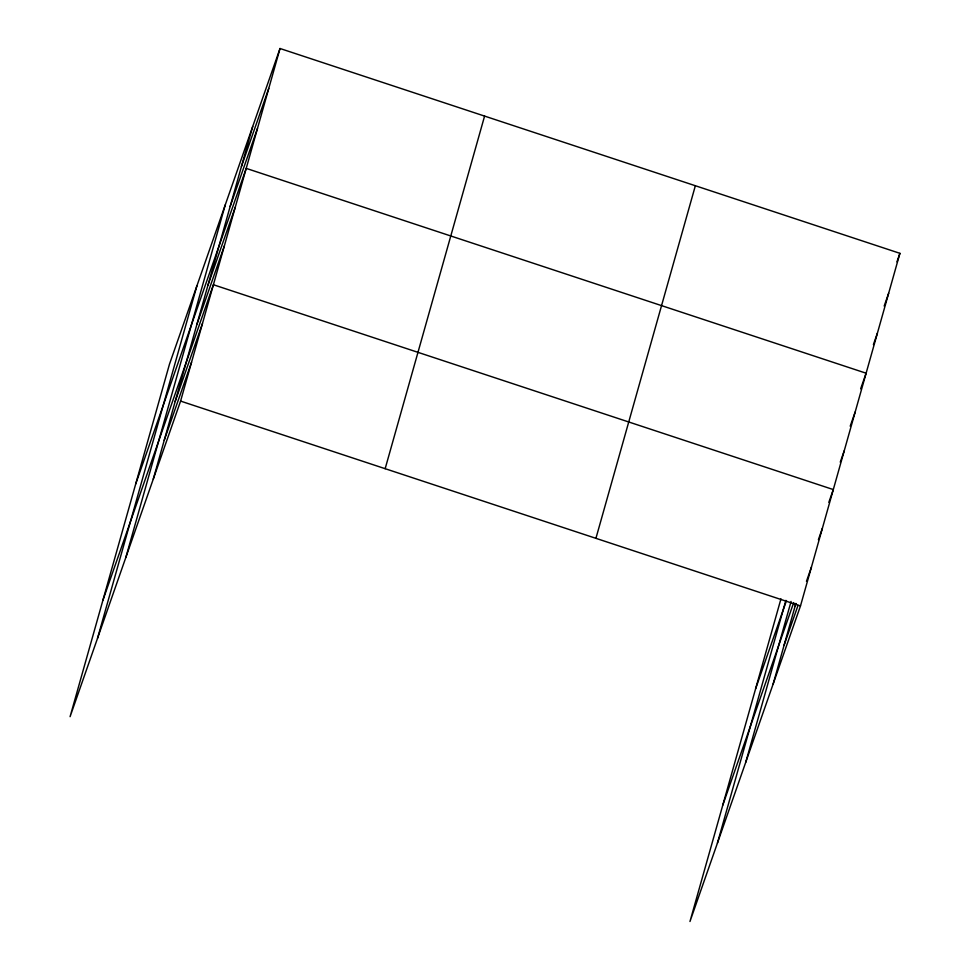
<?xml version="1.0" encoding="UTF-8"?>
<svg xmlns="http://www.w3.org/2000/svg" width="970" height="970" viewBox="0 0 970 970"><rect width="100%" height="100%" fill="white"/><g stroke="black" fill="none" stroke-linecap="round" stroke-linejoin="round"><path stroke-width="1.45" d="M97.533 638.272L196.958 285.677M125.821 557.507L225.246 204.9M153.284 479.107L252.709 126.5M280.027 48.5L169.507 364.077L70.082 716.672L180.59 401.095L280.027 48.5L899.918 253.328L800.492 605.923L689.973 921.5L780.959 598.866M385.163 468.692L484.588 116.097M595.919 538.338L695.357 185.731M717.436 843.1L785.87 600.394M745.724 762.323L791.083 601.436M773.175 683.923L795.861 603.486M241.433 166.464L268.751 88.464M230.169 206.428L257.486 128.428M135.703 483.957L246.222 168.38L866.113 373.207L860.645 388.812M207.968 285.168L235.286 207.168M197.031 323.956L224.337 245.956M102.893 600.321L213.4 284.743L833.303 489.571L828.829 502.327M175.158 401.531L202.463 323.531M164.221 440.319L191.526 362.319M896.935 261.839L899.918 253.328M884.179 306.047L888.653 293.292M873.412 344.592L877.377 333.243M755.606 688.785L786.464 600.636M850.205 426.182L855.176 411.995M840.262 462.132L844.239 450.783M722.783 805.136L793.727 602.564M795.048 606.359L796.043 603.522M818.389 539.696L822.366 528.347M784.112 645.147L798.019 605.425M806.458 581.321L811.429 567.135M180.59 401.095L800.492 605.923"/></g></svg>
